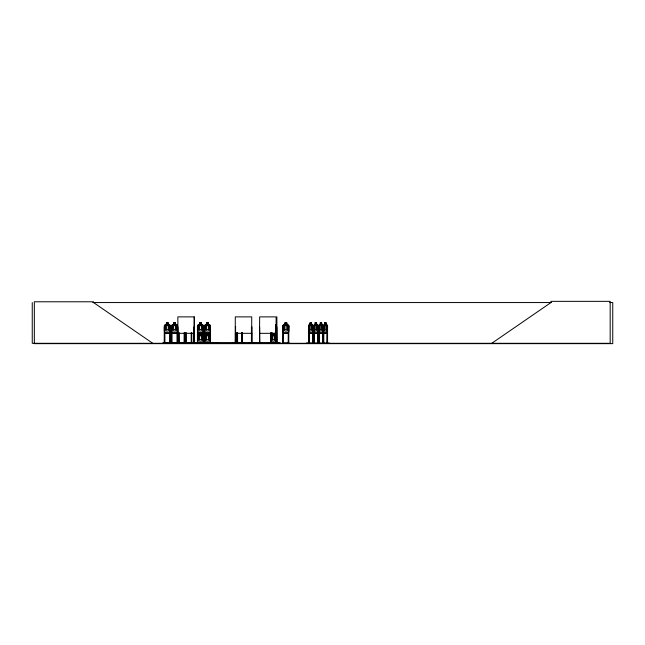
<?xml version="1.0" encoding="UTF-8"?>
<svg xmlns="http://www.w3.org/2000/svg" width="645" height="645" viewBox="0 0 645 645"><rect width="100%" height="100%" fill="white"/><g stroke="black" fill="none" stroke-linecap="round" stroke-linejoin="round"><path stroke-width="0.97" d="M191.234 343.293L191.178 332.667M197.394 342.987L191.234 342.971L197.37 342.971M273.899 343.293L280.059 342.995L269.408 343.221M280.059 342.987L269.417 342.971L271.932 343.261M177.649 343.293L177.585 325.628L176.875 324.919L175.561 324.919M177.818 343.221L177.859 316.88L194.298 316.88L194.322 343.301L194.427 326.87L194.016 326.87L194.048 343.301L193.984 342.705M259.467 343.293L259.661 316.88L276.1 316.88L276.173 343.253M232.643 343.261L243.875 342.995M232.668 342.987L238.489 342.963L232.668 343.221M312.438 333.07L312.97 331.062L312.873 325.661L312.47 324.919L311.495 324.919M317.461 333.07L318.001 331.062L317.509 333.07L314.099 333.07L313.655 331.062L314.188 333.005L317.469 333.005M322.548 333.07L323.081 331.062L322.984 325.661L322.508 324.983M327.023 333.07L327.563 331.062L327.071 333.07L323.669 333.07L323.226 331.062L323.717 333.07M306.48 342.995L329.845 343.221M275.504 343.156L276.205 341.213L275.552 343.229L275.512 342.793M275.794 332.352L276.294 331.062L275.657 333.07M170.328 331.054L169.651 333.005L164.999 333.005M177.585 331.062L176.891 333.07L172.142 333.07L171.522 331.062M197.443 341.213L198.063 343.229L202.812 343.229L203.506 341.213M209.786 343.156L210.464 341.205M209.835 343.229L210.528 341.213L210.528 335.787L209.81 335.069L205.102 335.069L204.457 335.795L205.086 343.229L209.835 343.229L209.843 342.705M235.369 343.253L235.473 326.87M196.959 343.261L197.362 343.221M197.225 343.253L197.346 342.705M203.957 343.293L204.384 343.221L204.465 325.636L205.11 324.919L206.489 324.919M309.092 324.919L308.632 325.636L309.14 324.919L310.116 324.919L310.068 322.895L311.543 322.895L312.164 329.434L311.446 331.054L310.116 331.054L309.398 329.434L309.398 325.661L310.116 324.983L310.116 322.895M319.251 324.919L318.743 325.636L318.767 343.301M319.267 324.983L318.84 325.669L318.92 343.301M323.185 343.301L323.226 325.636L323.726 324.919L324.701 324.919M323.274 331.062L323.274 325.636L323.75 324.983L327.039 324.983L327.467 325.661M271.303 342.705L271.303 343.301L270.682 341.213L270.682 335.795L271.287 335.069L275.56 335.069L276.181 335.787M270.707 335.795L271.319 335.134M197.443 335.795L198.088 335.069L202.796 335.069L203.506 335.787L202.764 335.134M198.112 335.134L197.507 335.819L197.507 341.205M204.53 335.819L205.134 335.134M282.897 325.669L283.502 324.983L288.154 324.983L288.823 325.661L288.758 343.301M320.226 324.983L319.509 325.661L319.509 329.434L320.226 331.054L321.557 331.054L322.274 329.434L321.605 322.895M326.088 322.96L324.701 322.96L324.749 324.983L323.983 325.661L323.983 329.434L324.701 331.054L326.039 331.054L326.749 329.434L326.749 325.661L326.039 324.983L326.039 322.96M272.601 333.118L272.601 335.134L271.658 335.811L271.658 339.584L272.577 341.205L274.286 341.205L275.205 339.584L275.205 335.811L274.286 335.134L274.31 333.118L274.375 335.069M491.764 343.301L550.975 302.553L550.975 301.352L610.178 301.352L610.178 343.301L32.25 343.301L32.25 302.553M206.481 335.069L206.481 333.046L206.553 335.134L205.537 335.811L205.537 339.584L206.553 341.205L208.44 341.205L209.448 339.584L209.448 335.811L208.44 335.134L208.44 333.118M178.528 343.261L178.609 342.705M282.639 343.261L282.792 326.87L283.349 326.87L283.284 343.301M92.783 302.553L551.282 302.553M609.727 302.553L612.75 302.553L612.75 343.648L34.33 343.648L34.33 301.779L93.541 301.779L93.541 302.553L152.744 343.301M315.091 322.895L316.566 322.895L316.566 324.919L317.493 324.919L318.001 325.628L317.993 343.301M324.653 322.895L326.136 322.895L326.088 324.983M166.418 322.96L168.305 322.96L168.305 324.983L169.312 325.661L169.312 329.434L168.305 331.054L166.418 331.054L165.402 329.434L165.402 325.661L166.418 324.983L166.345 322.895L168.369 322.895L168.369 324.919L169.683 324.919L170.393 325.628L170.393 331.062L169.7 333.07L164.951 333.07L164.33 331.062L164.33 325.636L164.967 324.919L166.345 324.919M175.496 322.96L173.61 322.96L173.61 324.983L172.594 325.661L172.594 329.434L173.61 331.054L175.496 331.054L176.504 329.434L176.504 325.661L175.496 324.983L175.561 322.895L173.537 322.895L173.537 324.919L172.159 324.919L171.522 325.636L171.417 343.301M201.425 322.96L199.531 322.96L199.531 324.983L198.523 325.661L198.523 329.434L199.531 331.054L201.425 331.054L202.433 329.434L202.433 325.661L201.425 324.983L201.49 322.895L199.466 322.895L199.466 324.919L198.088 324.919L197.443 325.636L197.41 343.301L191.234 343.221M206.553 322.96L208.44 322.96L208.44 324.983L209.456 325.661L209.456 329.434L208.44 331.054L206.553 331.054L205.545 329.434L205.545 325.661L206.553 324.983L206.489 322.895L208.512 322.895L208.512 324.919L209.819 324.919L210.528 325.628L210.528 331.062L209.835 333.07L205.086 333.07L204.465 331.062L204.53 325.669M284.913 322.96L286.807 322.96L286.807 324.983L287.815 325.661L287.815 329.434L286.807 331.054L284.913 331.054L283.905 329.434L283.905 325.661L284.913 324.983L284.848 322.895L286.872 322.895L286.872 324.919L288.178 324.919L288.896 325.628L288.896 331.062L288.202 333.07L283.453 333.07L282.824 331.062L282.824 325.636L283.469 324.919L284.848 324.919M310.116 322.96L311.495 322.96M315.139 322.96L316.518 322.96M320.226 322.96L321.605 322.96M201.49 324.919L202.796 324.919L203.514 325.628L203.659 343.261M315.139 324.919L314.115 324.919L313.655 325.636L314.188 324.983L317.469 324.983L317.904 325.661M319.202 324.919L320.226 324.919M321.605 324.919L322.581 324.919M326.088 324.919L327.055 324.919L327.563 325.628L327.563 343.301M164.999 324.983L169.651 324.983L170.328 325.661L170.264 343.301M172.191 324.983L176.843 324.983L177.52 325.661M198.12 324.983L202.772 324.983M205.142 324.983L209.794 324.983M309.108 324.983L312.446 324.983M319.219 324.983L322.556 324.983M275.592 324.983L276.294 325.628L276.286 343.301L276.374 342.705M323.032 325.628L323.081 343.301M327.515 325.628L327.45 343.301M170.328 326.87L169.772 326.87L169.708 343.301M171.481 326.87L172.038 326.87L172.038 343.301M177.52 326.87L176.964 326.87L177.028 343.301M177.859 326.87L178.173 343.301M197.402 326.87L197.967 326.87L197.959 343.301M203.441 326.87L202.885 326.87L202.885 343.301M204.425 326.87L204.981 326.87L204.981 343.301M210.464 326.87L209.899 326.87L209.964 343.301M235.288 326.87L235.756 326.87M259.661 326.87L259.943 343.301M275.721 326.87L276.318 326.87M276.866 326.87L277.084 343.301M288.823 326.87L288.267 326.87L288.202 343.301M308.657 326.87L309.205 326.87L309.245 343.301M313.68 326.87L314.228 326.87L314.123 343.301M318.767 326.87L319.315 326.87L319.356 343.301M327.668 326.87L327.12 326.87L327.079 343.301M318.743 331.062L319.235 333.07M172.191 333.005L176.843 333.005M209.794 333.005L205.142 333.005L204.53 331.054M283.502 333.005L288.154 333.005M309.108 333.005L312.446 333.005M319.219 333.005L322.556 333.005M323.701 333.005L327.039 333.005M309.124 333.07L308.632 331.062L309.076 333.07L312.478 333.07M319.186 333.07L322.589 333.07M177.859 333.32L194.298 333.32M235.288 333.32L251.727 333.32M259.661 333.32L276.1 333.32M277.148 342.705L162.854 342.793L162.854 343.301M282.728 342.705L283.413 342.705L283.413 343.301M288.202 342.705L288.887 342.705L288.944 343.253M308.6 342.705L309.261 342.705M313.131 342.705L312.478 342.705L312.486 343.301M313.623 342.705L314.284 342.705L314.268 343.301M317.501 342.705L318.154 342.705M318.711 342.705L319.364 342.705M322.589 342.705L323.846 342.705L323.838 343.301M327.063 342.705L327.725 342.705L327.708 343.301M164.91 342.874L169.708 342.874M172.102 342.874L176.899 342.874M179.294 342.874L184.091 342.874M186.316 342.874L191.113 342.874M198.023 342.874L202.82 342.874M205.046 342.874L218.228 343.301M254.541 343.253L249.188 342.963L254.509 343.301M283.413 342.874L288.202 342.874M249.212 342.995L254.533 342.995M210.649 343.253L210.528 342.705M177.899 343.261L177.891 342.705M170.474 343.261L170.393 342.705M209.786 335.134L210.464 335.811M275.617 324.919L276.294 325.628M322.532 324.919L323.081 325.628M312.422 324.919L312.922 325.661L312.922 343.301M197.443 331.062L198.071 333.07L202.82 333.07L203.514 331.062L202.772 333.005L198.12 333.005L197.515 331.054L197.515 325.669M270.771 341.205L271.319 343.156M318.84 331.054L319.267 333.005M327.338 342.705L327.362 343.301M327.273 326.87L327.225 343.301M324.701 322.895L324.701 324.983M323.685 343.301L323.79 326.87L322.645 326.87L322.597 343.301M323.637 326.87L323.572 343.301M323.395 326.87L323.395 343.301M323.266 342.705L323.355 343.301M322.943 342.705L322.863 343.301M322.79 326.87L322.75 343.301M321.653 324.919L321.653 322.895L320.178 322.895L320.267 324.983M319.162 326.87L319.202 343.301M318.985 342.705L319.073 343.301M318.098 343.301L318.098 326.87L317.558 326.87L317.509 343.301M317.8 342.705L317.775 343.301M317.711 326.87L317.663 343.301M316.518 322.895L317.187 329.434L316.469 331.054L315.139 331.054L314.421 329.434L314.421 325.661L315.139 324.983L315.139 322.895M314.075 326.87L314.075 343.301M313.986 342.705L313.922 343.301M313.833 343.301L313.752 325.669L313.68 343.301M313.123 343.301L313.075 326.87L312.535 326.87L312.64 343.301M312.833 342.705L312.857 343.301M312.68 326.87L312.752 343.301M309.052 326.87L309.092 343.301M308.979 342.705L308.899 343.301M308.81 326.87L308.762 343.301M308.681 325.636L308.608 343.301M288.331 342.705L288.331 343.301M282.857 342.705L282.857 343.301M276.874 316.88L276.866 343.301M276.713 342.793L276.713 343.301M276.068 342.705L276.068 343.301M275.858 342.705L275.899 343.301M275.826 326.87L275.754 343.301M275.665 342.705L275.665 343.301M272.537 333.046L272.577 335.134M271.392 342.874L271.392 343.301M271.335 332.667L271.335 335.569M271.247 332.667L271.158 343.301M270.9 342.705L270.916 343.301M270.827 332.667L270.771 343.301M270.682 342.705L270.682 343.301M261.467 342.793L261.467 343.301M260.274 342.793L260.274 343.301M259.975 342.705L259.975 343.301M251.945 343.301L251.913 326.87L251.445 326.87L251.413 343.301M251.687 343.301L251.727 316.88L235.288 316.88L235.256 343.301M251.631 332.804L251.598 343.301M242.294 332.667L242.294 343.301M242.189 332.667L242.101 343.301M241.899 342.705L241.883 343.301M241.706 332.667L241.762 343.301M241.649 342.705L241.649 343.301M237.553 332.667L237.61 343.301M237.441 332.667L237.497 343.301M237.36 342.705L237.368 343.301M237.142 342.705L237.158 343.301M237.07 332.667L237.013 343.301M236.965 332.667L236.989 343.301M235.788 342.705L235.788 343.301M235.756 332.804L235.756 343.301M235.57 326.87L235.602 343.301M210.464 325.661L210.464 343.301M208.504 333.046L208.504 335.069M205.046 342.705L205.046 343.301M204.489 342.705L204.497 343.301M203.369 342.705L203.377 343.301M202.82 342.705L202.82 343.301M201.482 333.046L201.417 335.134L202.425 335.811L202.425 339.584L201.417 341.205L199.531 341.205L198.523 339.584L198.523 335.811L199.531 335.134L199.531 333.118M199.466 333.046L199.458 335.069M198.031 342.705L198.023 343.301M194.209 316.88L194.201 343.301M191.734 332.667L191.799 343.301M191.67 342.705L191.67 343.301M191.113 342.705L191.113 343.301M186.252 332.667L186.316 343.301M186.187 342.705L186.187 343.301M185.696 332.667L185.696 343.301M185.631 342.705L185.631 343.301M184.776 342.705L184.776 343.301M184.712 332.667L184.647 343.301M184.22 342.705L184.22 343.301M184.156 332.667L184.091 343.301M179.229 332.667L179.294 343.301M179.165 342.705L179.165 343.301M178.673 332.667L178.738 343.301M178.109 342.705L178.109 343.301M177.456 342.705L177.456 343.301M176.899 342.705L176.899 343.301M172.102 342.705L172.102 343.301M171.586 325.669L171.586 331.054M169.837 342.705L169.837 343.301M164.91 343.301L164.846 326.87L164.29 326.87L164.225 343.301M164.781 342.705L164.781 343.301M164.354 342.705L164.354 343.301M164.048 342.793L164.048 343.301M167.966 323.298L166.757 323.298L166.757 323.975L167.966 323.975L167.966 323.298M175.158 323.298L173.948 323.298L173.948 323.975L175.158 323.975L175.158 323.298M201.087 323.298L199.869 323.298L199.869 323.975L201.087 323.975L201.087 323.298M208.109 323.298L206.892 323.298L206.892 323.975L208.109 323.975L208.109 323.298M286.469 323.298L285.251 323.298L285.251 323.975L286.469 323.975L286.469 323.298M311.213 323.298L310.35 323.298L310.35 323.975L311.213 323.975L311.213 323.298M316.235 323.298L315.373 323.298L315.373 323.975L316.235 323.975L316.235 323.298M321.323 323.298L320.46 323.298L320.46 323.975L321.323 323.975L321.323 323.298M325.798 323.298L324.943 323.298L324.943 323.975L325.798 323.975L325.798 323.298M168.305 325.661L166.418 325.661L166.418 329.434L168.305 329.434L168.305 325.661M175.496 325.661L173.61 325.661L173.61 329.434L175.496 329.434L175.496 325.661M201.425 325.661L199.531 325.661L199.531 329.434L201.425 329.434L201.425 325.661M208.44 325.661L206.553 325.661L206.553 329.434L208.44 329.434L208.44 325.661M286.807 325.661L284.913 325.661L284.913 329.434L286.807 329.434L286.807 325.661M311.446 325.661L310.116 325.661L310.116 329.434L311.446 329.434L311.446 325.661M316.469 325.661L315.139 325.661L315.139 329.434L316.469 329.434L316.469 325.661M321.557 325.661L320.226 325.661L320.226 329.434L321.557 329.434L321.557 325.661M326.039 325.661L324.701 325.661L324.701 329.434L326.039 329.434L326.039 325.661M201.079 333.449L199.869 333.449L199.869 334.126L201.079 334.126L201.079 333.449M208.101 333.449L206.884 333.449L206.884 334.126L208.101 334.126L208.101 333.449M273.98 333.449L272.875 333.449L272.875 334.126L273.98 334.126L273.98 333.449M201.417 335.811L199.531 335.811L199.531 339.584L201.417 339.584L201.417 335.811M208.44 335.811L206.553 335.811L206.553 339.584L208.44 339.584L208.44 335.811M274.286 335.811L272.577 335.811L272.577 339.584L274.286 339.584L274.286 335.811"/></g></svg>
